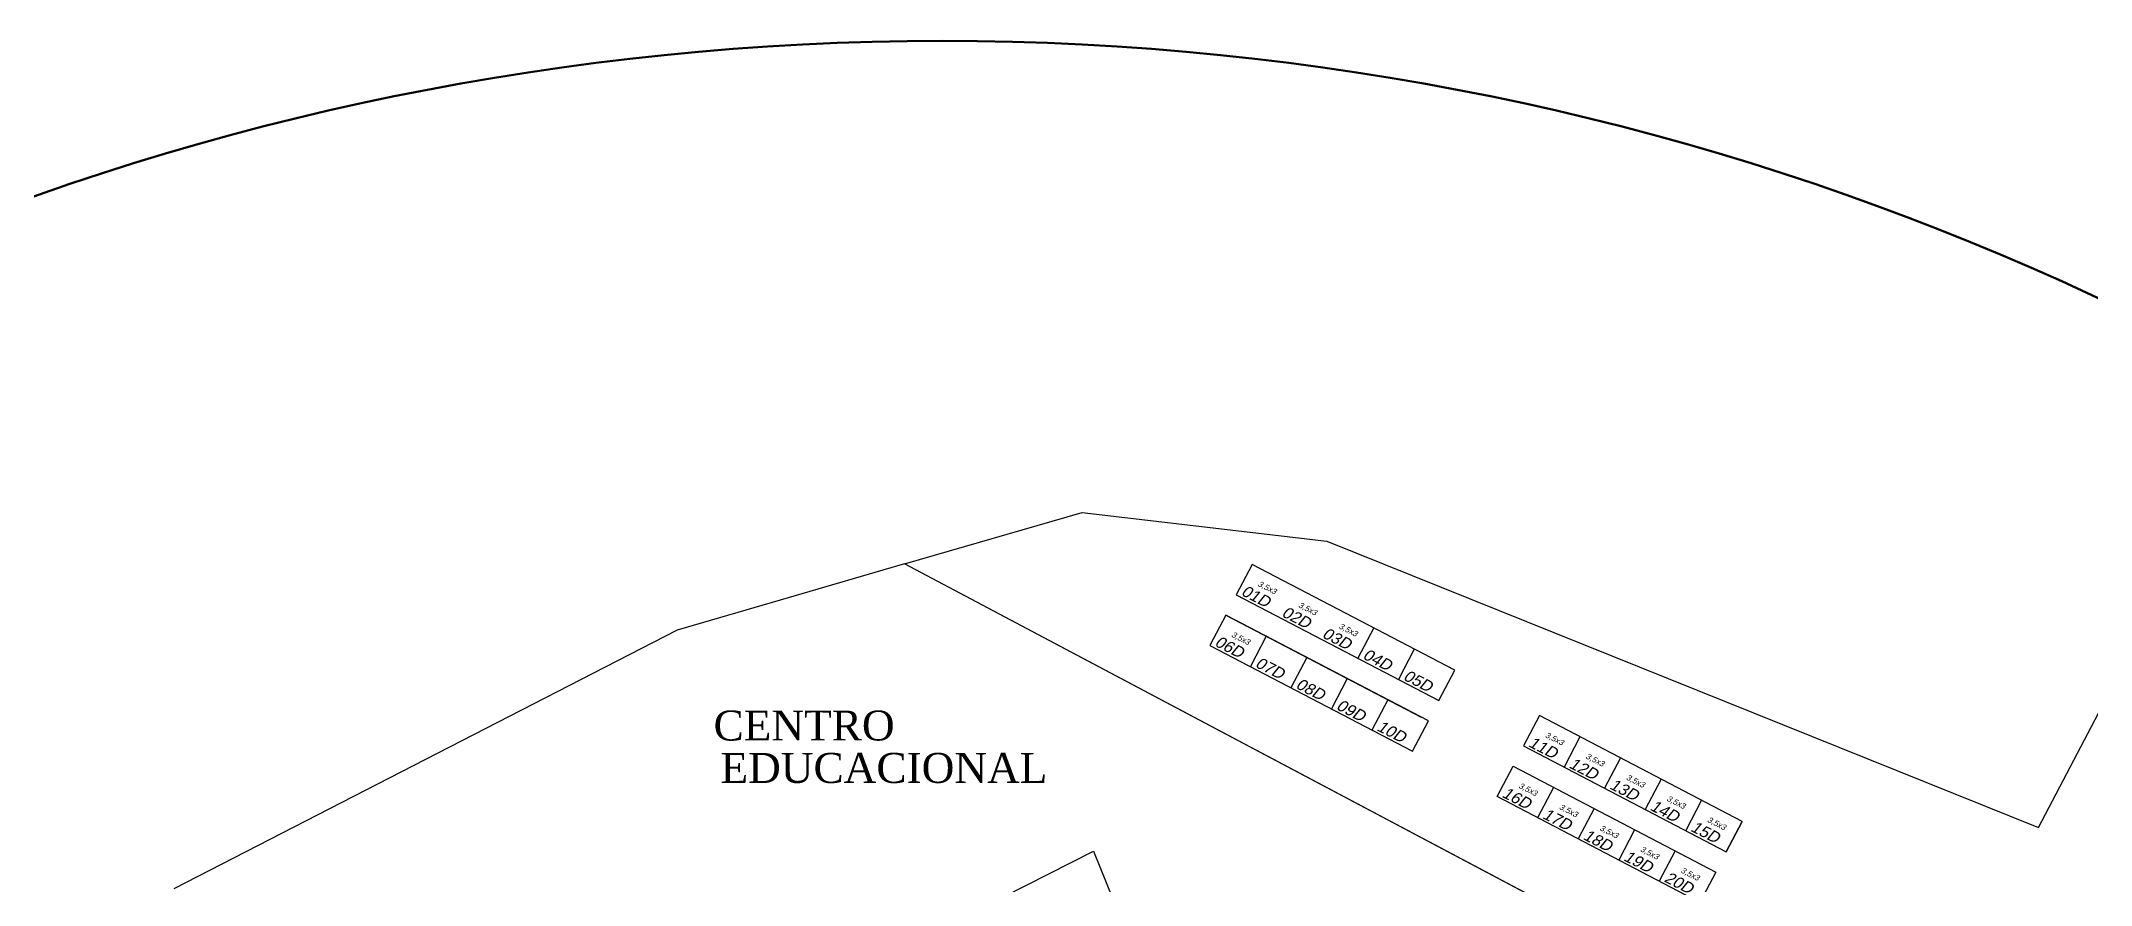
# Model space of a CAD drawing. Header units: metres. Extents: x 2113 to 5678, y -2764 to 956.
# Drawn here: x 3084.8 to 3264.2, y -1573.4 to -1499.6 of the extents above; entities that cross this region are included whole.
import ezdxf

# ---------------------------------------------------------------- set-up
doc = ezdxf.new("R2010")
doc.units = ezdxf.units.M
doc.header["$MEASUREMENT"] = 0
doc.linetypes.add('CONTINUO', pattern=[0])
doc.layers.add('_SETOR D', color=22, linetype='Continuous')
doc.layers.add('TXT_QUADRAFISCAL_5000', color=7, linetype='Continuous')
doc.styles.add('TimesNewRoman', font='times.ttf')
doc.styles.add('util2000', font='arial.ttf', dxfattribs={"oblique": 12.000028})

msp = doc.modelspace()

# ---------------------------------------------------------------- linework, layer by layer
for p, q in [((3160.373, -1545.346), (3150.201, -1548.302)), ((3160.373, -1545.346), (3150.201, -1548.302)), ((3225.811, -1580.006), (3160.373, -1545.346)), ((3225.811, -1580.006), (3160.373, -1545.346)), ((3150.201, -1548.302), (3140.472, -1551.129)), ((3150.201, -1548.302), (3140.472, -1551.129)), ((3140.472, -1551.129), (3096.456, -1573.748)), ((3140.472, -1551.129), (3096.456, -1573.748))]:
    msp.add_line(p, q)
msp.add_lwpolyline([(3208.116, -1613.627), (3225.811, -1580.006), (3160.373, -1545.346), (3175.892, -1540.835), (3197.318, -1543.354), (3259.558, -1568.405), (3269.439, -1549.555), (3296.823, -1566.817), (3301.105, -1561.912), (3352.759, -1593.091)])
msp.add_lwpolyline([(3208.116, -1613.627), (3225.811, -1580.006), (3160.373, -1545.346), (3175.892, -1540.835), (3197.318, -1543.354), (3259.558, -1568.405), (3269.439, -1549.555), (3296.823, -1566.817), (3301.105, -1561.912), (3352.759, -1593.091)])
at = {"color": 0, "linetype": 'CONTINUO', "flags": 128}
msp.add_lwpolyline([(3167.403, -1608.165), (3174.875, -1591.262), (3169.039, -1574.459), (3176.895, -1570.452), (3184.056, -1588.146), (3201.344, -1596.211), (3197.6, -1604.509), (3182.988, -1597.917), (3176.396, -1612.529)], close=True, dxfattribs=at)
at = {"layer": '_SETOR D'}
for p, q in [((3189.386, -1548.041), (3206.495, -1556.974)), ((3188.461, -1549.814), (3205.569, -1558.746)), ((3201.412, -1550.936), (3200.024, -1553.595)), ((3192.007, -1551.665), (3190.618, -1554.325)), ((3204.958, -1552.787), (3203.57, -1555.446)), ((3195.552, -1553.517), (3194.164, -1556.176)), ((3199.098, -1555.368), (3197.71, -1558.027)), ((3202.644, -1557.219), (3201.256, -1559.879)), ((3214.521, -1561.265), (3231.629, -1570.198)), ((3219.455, -1560.457), (3218.066, -1563.117)), ((3223.001, -1562.309), (3221.612, -1564.968)), ((3217.141, -1564.89), (3215.752, -1567.549)), ((3226.546, -1564.16), (3225.158, -1566.819)), ((3220.687, -1566.741), (3219.298, -1569.4)), ((3230.092, -1566.011), (3228.704, -1568.67)), ((3224.232, -1568.592), (3222.844, -1571.251)), ((3233.638, -1567.862), (3232.25, -1570.522)), ((3233.638, -1567.862), (3232.25, -1570.522)), ((3227.778, -1570.443), (3226.39, -1573.103))]:
    msp.add_line(p, q, dxfattribs=at)
for points in [[(3189.386, -1548.041), (3207.116, -1557.297), (3208.504, -1554.638), (3190.775, -1545.382)], [(3206.19, -1559.07), (3188.461, -1549.814), (3187.072, -1552.474), (3204.801, -1561.73)], [(3233.638, -1567.862), (3215.909, -1558.606), (3214.521, -1561.265), (3232.25, -1570.522)], [(3213.595, -1563.038), (3231.324, -1572.295), (3229.936, -1574.954), (3212.206, -1565.698)]]:
    msp.add_lwpolyline(points, close=True, dxfattribs=at)
at = {"layer": 'TXT_QUADRAFISCAL_5000', "lineweight": 100}
msp.add_circle((3163.675, -1737.551), 237.953, dxfattribs=at)
msp.add_circle((3163.675, -1737.551), 237.953, dxfattribs=at)

# ---------------------------------------------------------------- texts
at = {"style": 'TimesNewRoman'}
for s, height, p in [('CENTRO', 2.6219, (3143.66, -1560.785)), ('EDUCACIONAL', 2.62191, (3144.267, -1564.495))]:
    msp.add_text(s, height=height, dxfattribs=at).set_placement(p)
at = {"layer": '_SETOR D', "char_height": 0.7, "width": 1.45529, "attachment_point": 7, "rotation": 332.90231, "style": 'util2000'}
for s, insert in [('{\\f@Arial Unicode MS|b0|i0|c0|p34;\\P\\H1.4286x;01D}', (3189.737, -1548.041)), ('{\\f@Arial Unicode MS|b0|i0|c0|p34;\\P\\H1.4286x;02D}', (3193.283, -1549.893)), ('{\\f@Arial Unicode MS|b0|i0|c0|p34;\\P\\pt0.7;\\H1.4286x;03D}', (3196.828, -1551.744)), ('{\\f@Arial Unicode MS|b0|i0|c0|p34;\\P\\H1.4286x;06D}', (3187.423, -1552.474)), ('{\\f@Arial Unicode MS|b0|i0|c0|p34;\\P\\H1.4286x;04D}', (3200.374, -1553.595)), ('{\\f@Arial Unicode MS|b0|i0|c0|p34;\\P\\H1.4286x;07D}', (3190.968, -1554.325)), ('{\\f@Arial Unicode MS|b0|i0|c0|p34;\\P\\H1.4286x;05D}', (3203.92, -1555.446)), ('{\\f@Arial Unicode MS|b0|i0|c0|p34;\\P\\H1.4286x;08D}', (3194.514, -1556.176)), ('{\\f@Arial Unicode MS|b0|i0|c0|p34;\\P\\H1.4286x;09D}', (3198.06, -1558.028)), ('{\\f@Arial Unicode MS|b0|i0|c0|p34;\\P\\H1.4286x;10D}', (3201.606, -1559.879)), ('{\\f@Arial Unicode MS|b0|i0|c0|p34;\\P\\H1.4286x;11D}', (3214.871, -1561.266)), ('{\\f@Arial Unicode MS|b0|i0|c0|p34;\\P\\H1.4286x;12D}', (3218.417, -1563.117)), ('{\\f@Arial Unicode MS|b0|i0|c0|p34;\\P\\H1.4286x;16D}', (3212.557, -1565.698)), ('{\\f@Arial Unicode MS|b0|i0|c0|p34;\\P\\pt0.7;\\H1.4286x;13D}', (3221.962, -1564.968)), ('{\\f@Arial Unicode MS|b0|i0|c0|p34;\\P\\H1.4286x;17D}', (3216.103, -1567.549)), ('{\\f@Arial Unicode MS|b0|i0|c0|p34;\\P\\H1.4286x;14D}', (3225.508, -1566.819)), ('{\\f@Arial Unicode MS|b0|i0|c0|p34;\\P\\H1.4286x;18D}', (3219.648, -1569.4)), ('{\\f@Arial Unicode MS|b0|i0|c0|p34;\\P\\H1.4286x;15D}', (3229.054, -1568.671)), ('{\\f@Arial Unicode MS|b0|i0|c0|p34;\\P\\H1.4286x;19D}', (3223.194, -1571.252)), ('{\\f@Arial Unicode MS|b0|i0|c0|p34;\\P\\H1.4286x;20D}', (3226.74, -1573.103))]:
    msp.add_mtext(s, dxfattribs=dict(at, insert=insert))
at = {"layer": '_SETOR D', "char_height": 0.5, "attachment_point": 7, "rotation": 332.90231, "style": 'util2000'}
for insert in [(3191.18, -1547.325), (3194.725, -1549.177), (3198.271, -1551.028), (3188.866, -1551.758), (3216.314, -1560.549), (3219.86, -1562.401), (3214, -1564.982), (3223.405, -1564.252), (3217.545, -1566.833), (3226.951, -1566.103), (3221.091, -1568.684), (3230.497, -1567.955), (3224.637, -1570.536), (3228.183, -1572.387)]:
    msp.add_mtext('{\\f@Arial Unicode MS|b0|i0|c0|p34;3,5x3}', dxfattribs=dict(at, insert=insert))

doc.saveas('drawing.dxf')
